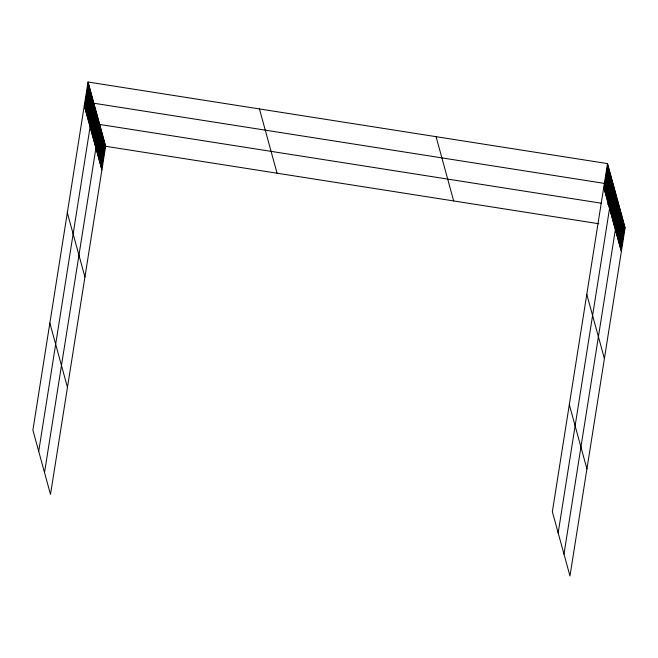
<?xml version="1.0" encoding="UTF-8"?>
<svg xmlns="http://www.w3.org/2000/svg" width="658" height="658" viewBox="0 0 658 658"><rect width="100%" height="100%" fill="white"/><g stroke="black" fill="none" stroke-linecap="round" stroke-linejoin="round"><path stroke-width="0.99" d="M88.032 82.02L32.9 430.135L50.502 494.405L105.642 146.29L88.032 82.02L607.499 163.595L625.1 227.865L569.968 575.98L552.358 511.71L607.499 163.595M84.652 107.015L88.402 83.352M85.014 108.34L88.764 84.676M85.376 109.672L89.126 86.001M85.737 110.996L89.488 87.325M86.099 112.321L89.85 88.649M86.469 113.645L90.212 89.973M86.831 114.969L90.574 91.306M87.193 116.293L90.944 92.63M87.555 117.626L91.306 93.954M87.917 118.95L91.668 95.278M88.279 120.274L92.03 96.603M88.641 121.598L92.391 97.927M89.011 122.923L92.753 99.259M89.373 124.247L93.123 100.584M89.735 125.579L93.485 101.908M38.707 451.347L93.847 103.232L613.305 184.799L558.165 532.914M90.459 128.228L94.209 104.556M90.82 129.552L94.571 105.88M91.182 130.876L94.933 107.205M91.552 132.2L95.295 108.537M91.914 133.525L95.665 109.861M92.276 134.857L96.027 111.186M92.638 136.181L96.389 112.51M93 137.506L96.751 113.834M93.362 138.83L97.113 115.158M93.732 140.154L97.474 116.491M94.094 141.478L97.836 117.815M94.456 142.811L98.207 119.139M94.818 144.135L98.568 120.463M95.18 145.459L98.93 121.788M95.542 146.783L99.292 123.112M44.522 472.551L99.654 124.444L601.585 203.256M96.282 149.473L100.032 125.81M96.652 150.838L100.403 127.175M97.03 152.204L100.781 128.54M97.4 153.569L101.151 129.906M97.779 154.943L101.529 131.271M98.149 156.308L101.9 132.636M98.527 157.673L102.278 134.002M98.897 159.039L102.648 135.367M99.276 160.404L103.026 136.732M99.646 161.769L103.396 138.098M100.024 163.135L103.775 139.463M100.394 164.5L104.145 140.828M100.773 165.865L104.515 142.194M101.143 167.231L104.893 143.559M101.521 168.596L105.264 144.924M604.11 188.591L607.86 164.919M604.472 189.915L608.222 166.244M604.834 191.239L608.584 167.568M605.195 192.564L608.946 168.892M605.557 193.888L609.308 170.225M605.928 195.212L609.67 171.549M606.289 196.545L610.04 172.873M606.651 197.869L610.402 174.197M607.013 199.193L610.764 175.522M607.375 200.517L611.126 176.846M607.737 201.841L611.488 178.178M608.107 203.166L611.85 179.502M608.469 204.498L612.211 180.827M608.831 205.822L612.582 182.151M609.193 207.147L612.943 183.475M609.917 209.795L613.667 186.132M610.279 211.119L614.029 187.456M610.649 212.452L614.391 188.78M611.011 213.776L614.753 190.104M611.372 215.1L615.123 191.429M611.734 216.424L615.485 192.753M612.096 217.749L615.847 194.085M612.458 219.073L616.209 195.41M612.82 220.405L616.571 196.734M613.19 221.73L616.933 198.058M613.552 223.054L617.294 199.382M613.914 224.378L617.665 200.706M614.276 225.702L618.026 202.031M614.638 227.026L618.388 203.363M615 228.359L618.75 204.687M563.98 554.126L619.112 206.012L607.424 204.177M615.74 231.048L619.491 207.377M616.11 232.414L619.861 208.742M616.488 233.779L620.239 210.108M616.859 235.145L620.609 211.473M617.237 236.51L620.987 212.838M617.607 237.875L621.358 214.204M617.985 239.241L621.736 215.569M618.356 240.606L622.106 216.934M618.734 241.971L622.484 218.3M619.104 243.337L622.855 219.665M619.482 244.702L623.233 221.03M619.852 246.067L623.603 222.404M620.231 247.433L623.981 223.769M620.601 248.798L624.352 225.135M620.979 250.163L624.73 226.5M105.642 146.29L598.805 223.736M614.383 226.179L625.1 227.865M603.748 187.259L621.349 251.529M586.788 294.332L604.389 358.602M569.318 404.637L586.92 468.907M436.073 136.675L453.675 200.945M259.458 108.94L277.059 173.21M84.29 105.691L101.891 169.961M67.33 212.756L84.931 277.026M49.86 323.07L67.461 387.34"/></g></svg>
